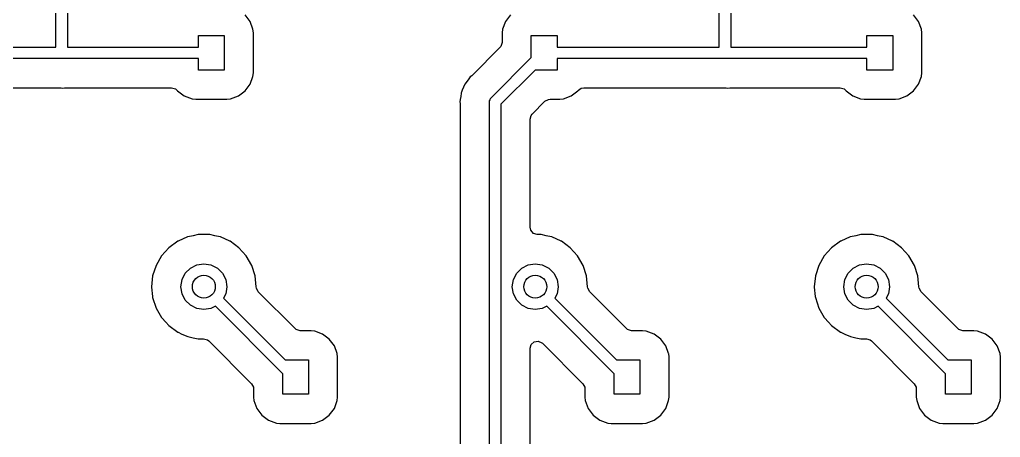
# Model space of a CAD drawing. Extents: x 1.41 to 5.39, y -5.53 to -2.36.
# Drawn here: x 3.071 to 3.744, y -4.829 to -4.542 of the extents above; entities that cross this region are included whole.
import ezdxf

# ---------------------------------------------------------------- set-up
doc = ezdxf.new("R2010")
doc.units = 0
doc.header["$MEASUREMENT"] = 0
doc.layers.add('BLACK', color=7, linetype='CONTINUOUS')

msp = doc.modelspace()

# ---------------------------------------------------------------- linework, layer by layer
at = {"layer": 'BLACK', "linetype": 'CONTINUOUS'}
for p, q in [((3.09567, -4.56102), (3.09567, -4.27165)), ((3.10354, -4.27165), (3.10354, -4.56102)), ((3.55118, -4.56102), (3.55118, -4.27165)), ((3.55906, -4.27165), (3.55906, -4.56102)), ((3.22896, -4.54344), (3.22552, -4.53885)), ((3.40775, -4.53885), (3.40431, -4.54344)), ((3.68802, -4.54344), (3.68458, -4.53885)), ((3.23097, -4.54881), (3.22896, -4.54344)), ((3.40431, -4.54344), (3.40229, -4.54881)), ((3.69003, -4.54881), (3.68802, -4.54344)), ((3.23124, -4.55125), (3.23097, -4.54881)), ((3.23124, -4.57867), (3.23124, -4.55125)), ((3.40229, -4.54881), (3.40203, -4.55125)), ((3.40203, -4.55125), (3.40203, -4.5579)), ((3.6903, -4.55125), (3.69003, -4.54881)), ((3.6903, -4.57867), (3.6903, -4.55125)), ((3.1935, -4.56102), (3.1935, -4.55315)), ((3.1935, -4.55315), (3.21122, -4.55315)), ((3.21122, -4.55315), (3.21122, -4.57677)), ((3.40203, -4.5579), (3.40124, -4.56059)), ((3.42205, -4.56825), (3.42205, -4.55315)), ((3.42205, -4.55315), (3.43976, -4.55315)), ((3.43976, -4.55315), (3.43976, -4.56102)), ((3.65256, -4.56102), (3.65256, -4.55315)), ((3.65256, -4.55315), (3.67028, -4.55315)), ((3.67028, -4.55315), (3.67028, -4.57677)), ((2.98366, -4.56102), (3.09567, -4.56102)), ((3.10354, -4.56102), (3.1935, -4.56102)), ((3.40057, -4.56141), (3.38166, -4.58032)), ((3.40124, -4.56059), (3.40057, -4.56141)), ((3.43976, -4.56102), (3.55118, -4.56102)), ((3.55906, -4.56102), (3.65256, -4.56102)), ((3.10039, -4.5689), (2.98366, -4.5689)), ((3.1935, -4.5689), (3.10039, -4.5689)), ((3.1935, -4.57677), (3.1935, -4.5689)), ((3.39448, -4.59582), (3.42205, -4.56825)), ((3.65256, -4.5689), (3.43976, -4.5689)), ((3.43976, -4.5689), (3.43976, -4.57677)), ((3.65256, -4.57677), (3.65256, -4.5689)), ((3.21122, -4.57677), (3.1935, -4.57677)), ((3.23097, -4.58111), (3.23124, -4.57867)), ((3.42466, -4.57677), (3.4012, -4.60023)), ((3.43976, -4.57677), (3.42466, -4.57677)), ((3.67028, -4.57677), (3.65256, -4.57677)), ((3.69003, -4.58111), (3.6903, -4.57867)), ((3.22552, -4.59107), (3.22896, -4.58648)), ((3.22896, -4.58648), (3.23097, -4.58111)), ((3.37634, -4.58652), (3.37465, -4.5906)), ((3.37658, -4.58621), (3.37634, -4.58652)), ((3.37921, -4.58277), (3.37658, -4.58621)), ((3.38018, -4.58152), (3.37921, -4.58277)), ((3.37921, -4.58277), (3.37921, -4.58277)), ((3.37921, -4.58277), (3.37921, -4.58277)), ((3.38118, -4.58075), (3.38018, -4.58152)), ((3.38166, -4.58032), (3.38118, -4.58075)), ((3.68458, -4.59107), (3.68802, -4.58648)), ((3.68802, -4.58648), (3.69003, -4.58111)), ((3.00206, -4.58892), (3.08734, -4.58892)), ((3.08734, -4.58892), (3.0985, -4.58892)), ((3.0985, -4.58892), (3.09915, -4.58896)), ((3.09915, -4.58896), (3.10039, -4.58912)), ((3.10039, -4.58912), (3.10164, -4.58896)), ((3.10164, -4.58896), (3.10229, -4.58892)), ((3.10229, -4.58892), (3.17511, -4.58892)), ((3.17511, -4.58892), (3.17779, -4.5897)), ((3.17779, -4.5897), (3.17871, -4.59057)), ((3.17871, -4.59057), (3.17874, -4.59054)), ((3.17874, -4.59054), (3.17899, -4.59079)), ((3.17899, -4.59079), (3.1792, -4.59107)), ((3.1792, -4.59107), (3.18379, -4.59451)), ((3.22093, -4.59451), (3.22552, -4.59107)), ((3.37388, -4.59267), (3.3736, -4.59484)), ((3.37392, -4.59235), (3.37388, -4.59267)), ((3.37388, -4.59267), (3.37388, -4.59267)), ((3.37405, -4.59205), (3.37392, -4.59235)), ((3.37406, -4.59203), (3.37405, -4.59205)), ((3.37405, -4.59205), (3.37405, -4.59205)), ((3.37465, -4.5906), (3.37406, -4.59203)), ((3.44948, -4.59451), (3.45407, -4.59107)), ((3.45407, -4.59107), (3.45428, -4.59079)), ((3.45428, -4.59079), (3.45453, -4.59054)), ((3.45453, -4.59054), (3.45459, -4.5906)), ((3.45459, -4.5906), (3.45643, -4.58923)), ((3.45643, -4.58923), (3.45816, -4.58892)), ((3.45816, -4.58892), (3.55519, -4.58892)), ((3.55519, -4.58892), (3.55584, -4.58896)), ((3.55584, -4.58896), (3.55709, -4.58912)), ((3.55709, -4.58912), (3.55833, -4.58896)), ((3.55833, -4.58896), (3.55898, -4.58892)), ((3.55898, -4.58892), (3.63416, -4.58892)), ((3.63416, -4.58892), (3.63684, -4.5897)), ((3.63684, -4.5897), (3.63777, -4.59057)), ((3.63777, -4.59057), (3.6378, -4.59054)), ((3.6378, -4.59054), (3.63805, -4.59079)), ((3.63805, -4.59079), (3.63826, -4.59107)), ((3.63826, -4.59107), (3.64285, -4.59451)), ((3.67999, -4.59451), (3.68458, -4.59107)), ((3.18379, -4.59451), (3.18916, -4.59653)), ((3.18916, -4.59653), (3.19161, -4.59679)), ((3.19161, -4.59679), (3.21312, -4.59679)), ((3.21312, -4.59679), (3.21556, -4.59653)), ((3.21556, -4.59653), (3.22093, -4.59451)), ((3.37331, -4.59703), (3.3731, -4.5986)), ((3.3731, -4.5986), (3.37325, -4.59972)), ((3.37325, -4.59972), (3.37326, -4.59985)), ((3.37326, -4.59985), (3.37331, -4.6005)), ((3.3736, -4.59484), (3.37331, -4.59703)), ((3.37331, -4.59703), (3.37331, -4.59703)), ((3.39333, -4.5986), (3.39342, -4.5983)), ((3.39333, -4.86614), (3.39333, -4.5986)), ((3.39337, -4.59799), (3.39379, -4.59717)), ((3.39342, -4.5983), (3.39337, -4.59799)), ((3.39379, -4.59717), (3.39408, -4.59629)), ((3.39408, -4.59629), (3.39434, -4.5961)), ((3.39434, -4.5961), (3.39448, -4.59582)), ((3.42267, -4.60707), (3.4315, -4.59824)), ((3.4315, -4.59824), (3.43396, -4.5969)), ((3.43396, -4.5969), (3.43501, -4.59679)), ((3.43501, -4.59679), (3.44166, -4.59679)), ((3.44166, -4.59679), (3.44411, -4.59653)), ((3.44411, -4.59653), (3.44948, -4.59451)), ((3.64285, -4.59451), (3.64822, -4.59653)), ((3.64822, -4.59653), (3.65066, -4.59679)), ((3.65066, -4.59679), (3.67217, -4.59679)), ((3.67217, -4.59679), (3.67462, -4.59653)), ((3.67462, -4.59653), (3.67999, -4.59451)), ((3.37331, -4.6005), (3.37331, -4.84116)), ((3.4012, -4.60023), (3.4012, -4.86614)), ((3.42122, -4.61058), (3.42201, -4.6079)), ((3.42122, -4.68467), (3.42122, -4.61058)), ((3.42201, -4.6079), (3.42267, -4.60707)), ((3.42167, -4.68673), (3.42122, -4.68467)), ((3.4235, -4.68884), (3.42167, -4.68673)), ((3.17926, -4.69425), (3.17318, -4.69867)), ((3.1795, -4.69414), (3.17926, -4.69425)), ((3.18589, -4.69129), (3.1795, -4.69414)), ((3.1795, -4.69414), (3.1795, -4.69414)), ((3.18613, -4.69119), (3.18589, -4.69129)), ((3.18589, -4.69129), (3.18589, -4.69129)), ((3.18981, -4.69041), (3.18613, -4.69119)), ((3.19323, -4.68968), (3.18981, -4.69041)), ((3.19348, -4.68963), (3.19323, -4.68968)), ((3.19323, -4.68968), (3.19323, -4.68968)), ((3.201, -4.68963), (3.19348, -4.68963)), ((3.20126, -4.68968), (3.201, -4.68963)), ((3.20468, -4.69041), (3.20126, -4.68968)), ((3.20126, -4.68968), (3.20126, -4.68968)), ((3.20836, -4.69119), (3.20468, -4.69041)), ((3.2086, -4.69129), (3.20836, -4.69119)), ((3.21499, -4.69414), (3.2086, -4.69129)), ((3.2086, -4.69129), (3.2086, -4.69129)), ((3.21523, -4.69425), (3.21499, -4.69414)), ((3.21499, -4.69414), (3.21499, -4.69414)), ((3.22131, -4.69867), (3.21523, -4.69425)), ((3.42618, -4.68963), (3.4235, -4.68884)), ((3.42856, -4.68963), (3.42618, -4.68963)), ((3.42882, -4.68968), (3.42856, -4.68963)), ((3.43224, -4.69041), (3.42882, -4.68968)), ((3.42882, -4.68968), (3.42882, -4.68968)), ((3.43592, -4.69119), (3.43224, -4.69041)), ((3.43615, -4.69129), (3.43592, -4.69119)), ((3.44255, -4.69414), (3.43615, -4.69129)), ((3.43615, -4.69129), (3.43615, -4.69129)), ((3.44279, -4.69425), (3.44255, -4.69414)), ((3.44255, -4.69414), (3.44255, -4.69414)), ((3.44887, -4.69867), (3.44279, -4.69425)), ((3.63438, -4.69425), (3.6283, -4.69867)), ((3.63462, -4.69414), (3.63438, -4.69425)), ((3.64101, -4.69129), (3.63462, -4.69414)), ((3.63462, -4.69414), (3.63462, -4.69414)), ((3.64125, -4.69119), (3.64101, -4.69129)), ((3.64101, -4.69129), (3.64101, -4.69129)), ((3.64493, -4.69041), (3.64125, -4.69119)), ((3.64835, -4.68968), (3.64493, -4.69041)), ((3.6486, -4.68963), (3.64835, -4.68968)), ((3.64835, -4.68968), (3.64835, -4.68968)), ((3.65612, -4.68963), (3.6486, -4.68963)), ((3.65638, -4.68968), (3.65612, -4.68963)), ((3.6598, -4.69041), (3.65638, -4.68968)), ((3.65638, -4.68968), (3.65638, -4.68968)), ((3.66348, -4.69119), (3.6598, -4.69041)), ((3.66371, -4.69129), (3.66348, -4.69119)), ((3.67011, -4.69414), (3.66371, -4.69129)), ((3.66371, -4.69129), (3.66371, -4.69129)), ((3.67034, -4.69425), (3.67011, -4.69414)), ((3.67011, -4.69414), (3.67011, -4.69414)), ((3.67643, -4.69867), (3.67034, -4.69425)), ((3.17318, -4.69867), (3.16815, -4.70425)), ((3.22634, -4.70425), (3.22131, -4.69867)), ((3.4539, -4.70425), (3.44887, -4.69867)), ((3.6283, -4.69867), (3.62327, -4.70425)), ((3.68146, -4.70425), (3.67643, -4.69867)), ((3.16815, -4.70425), (3.16439, -4.71077)), ((3.2301, -4.71077), (3.22634, -4.70425)), ((3.45766, -4.71077), (3.4539, -4.70425)), ((3.62327, -4.70425), (3.61951, -4.71077)), ((3.68522, -4.71077), (3.68146, -4.70425)), ((3.16439, -4.71077), (3.16207, -4.71792)), ((3.1845, -4.71614), (3.18799, -4.71265)), ((3.18799, -4.71265), (3.19238, -4.71042)), ((3.19238, -4.71042), (3.19724, -4.70965)), ((3.19724, -4.70965), (3.20211, -4.71042)), ((3.20211, -4.71042), (3.2065, -4.71265)), ((3.2065, -4.71265), (3.20998, -4.71614)), ((3.23242, -4.71792), (3.2301, -4.71077)), ((3.41206, -4.71614), (3.41555, -4.71265)), ((3.41555, -4.71265), (3.41994, -4.71042)), ((3.41994, -4.71042), (3.4248, -4.70965)), ((3.4248, -4.70965), (3.42967, -4.71042)), ((3.42967, -4.71042), (3.43406, -4.71265)), ((3.43406, -4.71265), (3.43754, -4.71614)), ((3.45998, -4.71792), (3.45766, -4.71077)), ((3.61951, -4.71077), (3.61718, -4.71792)), ((3.63962, -4.71614), (3.64311, -4.71265)), ((3.64311, -4.71265), (3.6475, -4.71042)), ((3.6475, -4.71042), (3.65236, -4.70965)), ((3.65236, -4.70965), (3.65723, -4.71042)), ((3.65723, -4.71042), (3.66162, -4.71265)), ((3.66162, -4.71265), (3.6651, -4.71614)), ((3.68754, -4.71792), (3.68522, -4.71077)), ((3.16207, -4.71792), (3.16128, -4.72539)), ((3.1815, -4.72539), (3.18227, -4.72053)), ((3.18227, -4.72053), (3.1845, -4.71614)), ((3.20998, -4.71614), (3.21222, -4.72053)), ((3.21222, -4.72053), (3.21299, -4.72539)), ((3.23321, -4.72539), (3.23242, -4.71792)), ((3.40906, -4.72539), (3.40983, -4.72053)), ((3.40983, -4.72053), (3.41206, -4.71614)), ((3.43754, -4.71614), (3.43978, -4.72053)), ((3.43978, -4.72053), (3.44055, -4.72539)), ((3.46077, -4.72539), (3.45998, -4.71792)), ((3.61718, -4.71792), (3.6164, -4.72539)), ((3.63661, -4.72539), (3.63738, -4.72053)), ((3.63738, -4.72053), (3.63962, -4.71614)), ((3.6651, -4.71614), (3.66734, -4.72053)), ((3.66734, -4.72053), (3.66811, -4.72539)), ((3.68833, -4.72539), (3.68754, -4.71792)), ((3.16128, -4.72539), (3.16131, -4.72565)), ((3.16131, -4.72565), (3.16198, -4.73205)), ((3.18227, -4.73026), (3.1815, -4.72539)), ((3.21299, -4.72539), (3.21222, -4.73026)), ((3.2332, -4.72552), (3.23321, -4.72539)), ((3.2333, -4.72645), (3.2332, -4.72552)), ((3.23463, -4.7289), (3.2333, -4.72645)), ((3.40983, -4.73026), (3.40906, -4.72539)), ((3.44055, -4.72539), (3.43978, -4.73026)), ((3.46075, -4.72552), (3.46077, -4.72539)), ((3.46085, -4.72645), (3.46075, -4.72552)), ((3.46219, -4.7289), (3.46085, -4.72645)), ((3.6164, -4.72539), (3.61642, -4.72565)), ((3.61642, -4.72565), (3.6171, -4.73205)), ((3.63738, -4.73026), (3.63661, -4.72539)), ((3.66811, -4.72539), (3.66734, -4.73026)), ((3.68831, -4.72552), (3.68833, -4.72539)), ((3.68841, -4.72645), (3.68831, -4.72552)), ((3.68975, -4.7289), (3.68841, -4.72645)), ((3.16198, -4.73205), (3.16207, -4.73287)), ((3.16207, -4.73287), (3.16439, -4.74002)), ((3.1845, -4.73465), (3.18227, -4.73026)), ((3.18799, -4.73813), (3.1845, -4.73465)), ((3.21222, -4.73026), (3.21069, -4.73327)), ((3.21069, -4.73327), (3.25301, -4.77559)), ((3.25985, -4.75412), (3.23463, -4.7289)), ((3.41206, -4.73465), (3.40983, -4.73026)), ((3.41555, -4.73813), (3.41206, -4.73465)), ((3.43978, -4.73026), (3.43825, -4.73327)), ((3.43825, -4.73327), (3.48057, -4.77559)), ((3.48741, -4.75412), (3.46219, -4.7289)), ((3.6171, -4.73205), (3.61718, -4.73287)), ((3.61718, -4.73287), (3.61951, -4.74002)), ((3.63962, -4.73465), (3.63738, -4.73026)), ((3.64311, -4.73813), (3.63962, -4.73465)), ((3.66734, -4.73026), (3.66581, -4.73327)), ((3.66581, -4.73327), (3.70813, -4.77559)), ((3.71497, -4.75412), (3.68975, -4.7289)), ((3.16439, -4.74002), (3.16815, -4.74653)), ((3.19238, -4.74037), (3.18799, -4.73813)), ((3.19724, -4.74114), (3.19238, -4.74037)), ((3.20211, -4.74037), (3.19724, -4.74114)), ((3.20512, -4.73884), (3.20211, -4.74037)), ((3.25138, -4.7851), (3.20512, -4.73884)), ((3.41994, -4.74037), (3.41555, -4.73813)), ((3.4248, -4.74114), (3.41994, -4.74037)), ((3.42967, -4.74037), (3.4248, -4.74114)), ((3.43268, -4.73884), (3.42967, -4.74037)), ((3.47894, -4.7851), (3.43268, -4.73884)), ((3.61951, -4.74002), (3.62327, -4.74653)), ((3.6475, -4.74037), (3.64311, -4.73813)), ((3.65236, -4.74114), (3.6475, -4.74037)), ((3.65723, -4.74037), (3.65236, -4.74114)), ((3.66024, -4.73884), (3.65723, -4.74037)), ((3.7065, -4.7851), (3.66024, -4.73884)), ((3.16815, -4.74653), (3.16832, -4.74673)), ((3.16832, -4.74673), (3.16832, -4.74673)), ((3.16832, -4.74673), (3.17106, -4.74977)), ((3.62327, -4.74653), (3.62344, -4.74673)), ((3.62344, -4.74673), (3.62344, -4.74673)), ((3.62344, -4.74673), (3.62618, -4.74977)), ((3.17106, -4.74977), (3.17318, -4.75212)), ((3.17318, -4.75212), (3.17926, -4.75654)), ((3.26067, -4.75478), (3.25985, -4.75412)), ((3.26336, -4.75557), (3.26067, -4.75478)), ((3.48823, -4.75478), (3.48741, -4.75412)), ((3.49091, -4.75557), (3.48823, -4.75478)), ((3.62618, -4.74977), (3.6283, -4.75212)), ((3.6283, -4.75212), (3.63438, -4.75654)), ((3.71579, -4.75478), (3.71497, -4.75412)), ((3.71847, -4.75557), (3.71579, -4.75478)), ((3.17926, -4.75654), (3.1795, -4.75665)), ((3.1795, -4.75665), (3.1795, -4.75665)), ((3.1795, -4.75665), (3.1822, -4.75785)), ((3.1822, -4.75785), (3.18613, -4.7596)), ((3.18613, -4.7596), (3.18981, -4.76038)), ((3.18981, -4.76038), (3.19323, -4.76111)), ((3.19323, -4.76111), (3.19323, -4.76111)), ((3.19323, -4.76111), (3.19348, -4.76116)), ((3.19348, -4.76116), (3.19708, -4.76116)), ((3.19708, -4.76116), (3.19976, -4.76195)), ((3.27099, -4.75557), (3.26336, -4.75557)), ((3.27344, -4.75584), (3.27099, -4.75557)), ((3.27881, -4.75785), (3.27344, -4.75584)), ((3.2834, -4.76129), (3.27881, -4.75785)), ((3.28684, -4.76588), (3.2834, -4.76129)), ((3.49855, -4.75557), (3.49091, -4.75557)), ((3.501, -4.75584), (3.49855, -4.75557)), ((3.50637, -4.75785), (3.501, -4.75584)), ((3.51096, -4.76129), (3.50637, -4.75785)), ((3.51439, -4.76588), (3.51096, -4.76129)), ((3.63438, -4.75654), (3.63462, -4.75665)), ((3.63462, -4.75665), (3.63462, -4.75665)), ((3.63462, -4.75665), (3.63732, -4.75785)), ((3.63732, -4.75785), (3.64125, -4.7596)), ((3.64125, -4.7596), (3.64493, -4.76038)), ((3.64493, -4.76038), (3.64835, -4.76111)), ((3.64835, -4.76111), (3.64835, -4.76111)), ((3.64835, -4.76111), (3.6486, -4.76116)), ((3.6486, -4.76116), (3.6522, -4.76116)), ((3.6522, -4.76116), (3.65488, -4.76195)), ((3.72611, -4.75557), (3.71847, -4.75557)), ((3.72856, -4.75584), (3.72611, -4.75557)), ((3.73393, -4.75785), (3.72856, -4.75584)), ((3.73851, -4.76129), (3.73393, -4.75785)), ((3.74195, -4.76588), (3.73851, -4.76129)), ((3.19976, -4.76195), (3.20058, -4.76261)), ((3.20058, -4.76261), (3.22991, -4.79193)), ((3.28885, -4.77125), (3.28684, -4.76588)), ((3.42122, -4.76767), (3.42201, -4.76498)), ((3.42122, -4.84116), (3.42122, -4.76767)), ((3.42201, -4.76498), (3.42412, -4.76315)), ((3.42412, -4.76315), (3.42689, -4.76276)), ((3.42689, -4.76276), (3.42943, -4.76392)), ((3.42943, -4.76392), (3.42969, -4.76416)), ((3.42969, -4.76416), (3.45746, -4.79193)), ((3.51641, -4.77125), (3.51439, -4.76588)), ((3.65488, -4.76195), (3.6557, -4.76261)), ((3.6557, -4.76261), (3.68502, -4.79193)), ((3.74397, -4.77125), (3.74195, -4.76588)), ((3.28888, -4.77156), (3.28885, -4.77125)), ((3.2891, -4.77354), (3.28888, -4.77156)), ((3.28911, -4.7737), (3.2891, -4.77354)), ((3.28911, -4.80111), (3.28911, -4.7737)), ((3.51644, -4.77156), (3.51641, -4.77125)), ((3.51666, -4.77354), (3.51644, -4.77156)), ((3.51667, -4.7737), (3.51666, -4.77354)), ((3.51667, -4.80111), (3.51667, -4.7737)), ((3.744, -4.77156), (3.74397, -4.77125)), ((3.74422, -4.77354), (3.744, -4.77156)), ((3.74423, -4.7737), (3.74422, -4.77354)), ((3.74423, -4.80111), (3.74423, -4.7737)), ((3.25301, -4.77559), (3.26909, -4.77559)), ((3.26909, -4.77559), (3.26909, -4.79921)), ((3.48057, -4.77559), (3.49665, -4.77559)), ((3.49665, -4.77559), (3.49665, -4.79921)), ((3.70813, -4.77559), (3.72421, -4.77559)), ((3.72421, -4.77559), (3.72421, -4.79921)), ((3.25138, -4.79921), (3.25138, -4.7851)), ((3.47894, -4.79921), (3.47894, -4.7851)), ((3.7065, -4.79921), (3.7065, -4.7851)), ((3.22991, -4.79193), (3.23124, -4.79439)), ((3.23124, -4.79439), (3.23136, -4.79544)), ((3.23136, -4.79544), (3.23136, -4.80111)), ((3.45746, -4.79193), (3.4588, -4.79439)), ((3.4588, -4.79439), (3.45892, -4.79544)), ((3.45892, -4.79544), (3.45892, -4.80111)), ((3.68502, -4.79193), (3.68636, -4.79439)), ((3.68636, -4.79439), (3.68648, -4.79544)), ((3.68648, -4.79544), (3.68648, -4.80111)), ((3.23136, -4.80111), (3.23162, -4.80356)), ((3.26909, -4.79921), (3.25138, -4.79921)), ((3.28885, -4.80356), (3.28911, -4.80111)), ((3.45892, -4.80111), (3.45918, -4.80356)), ((3.49665, -4.79921), (3.47894, -4.79921)), ((3.51641, -4.80356), (3.51667, -4.80111)), ((3.68648, -4.80111), (3.68674, -4.80356)), ((3.72421, -4.79921), (3.7065, -4.79921)), ((3.74397, -4.80356), (3.74423, -4.80111)), ((3.23162, -4.80356), (3.23364, -4.80893)), ((3.23364, -4.80893), (3.23708, -4.81351)), ((3.2834, -4.81351), (3.28684, -4.80893)), ((3.28684, -4.80893), (3.28885, -4.80356)), ((3.45918, -4.80356), (3.4612, -4.80893)), ((3.4612, -4.80893), (3.46464, -4.81351)), ((3.51096, -4.81351), (3.51439, -4.80893)), ((3.51439, -4.80893), (3.51641, -4.80356)), ((3.68674, -4.80356), (3.68876, -4.80893)), ((3.68876, -4.80893), (3.69219, -4.81351)), ((3.73851, -4.81351), (3.74195, -4.80893)), ((3.74195, -4.80893), (3.74397, -4.80356)), ((3.23708, -4.81351), (3.24167, -4.81695)), ((3.27881, -4.81695), (3.2834, -4.81351)), ((3.46464, -4.81351), (3.46922, -4.81695)), ((3.50637, -4.81695), (3.51096, -4.81351)), ((3.69219, -4.81351), (3.69678, -4.81695)), ((3.73393, -4.81695), (3.73851, -4.81351)), ((3.24167, -4.81695), (3.24703, -4.81897)), ((3.24703, -4.81897), (3.24948, -4.81923)), ((3.24948, -4.81923), (3.27099, -4.81923)), ((3.27099, -4.81923), (3.27344, -4.81897)), ((3.27344, -4.81897), (3.27881, -4.81695)), ((3.46922, -4.81695), (3.47459, -4.81897)), ((3.47459, -4.81897), (3.47704, -4.81923)), ((3.47704, -4.81923), (3.49855, -4.81923)), ((3.49855, -4.81923), (3.501, -4.81897)), ((3.501, -4.81897), (3.50637, -4.81695)), ((3.69678, -4.81695), (3.70215, -4.81897)), ((3.70215, -4.81897), (3.7046, -4.81923)), ((3.7046, -4.81923), (3.72611, -4.81923)), ((3.72611, -4.81923), (3.72856, -4.81897)), ((3.72856, -4.81897), (3.73393, -4.81695))]:
    msp.add_line(p, q, dxfattribs=at)
at = {"layer": 'BLACK'}
for centre in [(3.19724, -4.72539), (3.4248, -4.72539), (3.65236, -4.72539)]:
    msp.add_circle(centre, 0.00787, dxfattribs=at)

doc.saveas('drawing.dxf')
